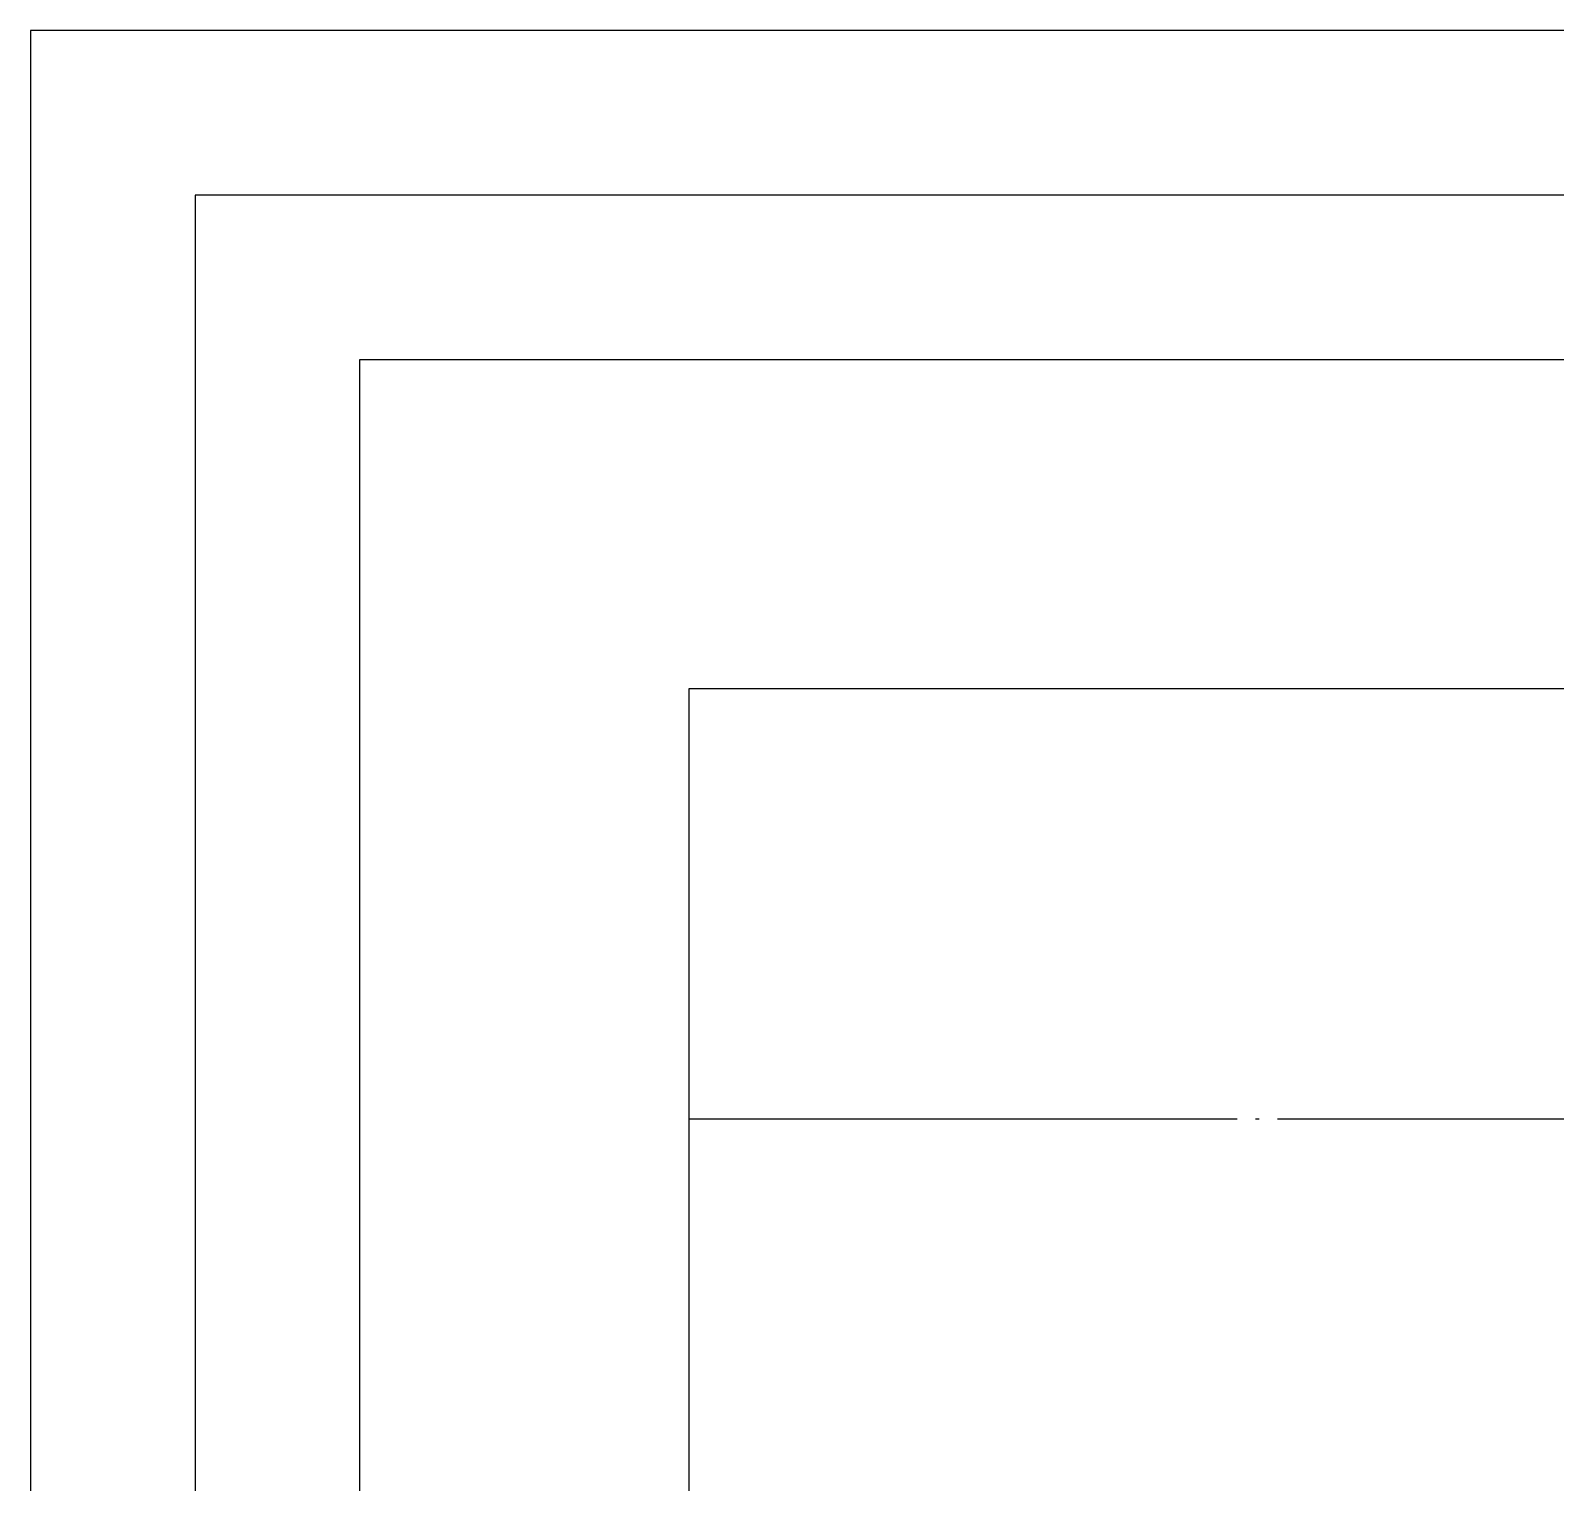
# Model space of a CAD drawing. Header units: millimetres. Extents: x 0 to 672800, y 0 to 118800.
# Drawn here: x 571001 to 587683, y 36767 to 52644 of the extents above; entities that cross this region are included whole.
import ezdxf

# ---------------------------------------------------------------- set-up
doc = ezdxf.new("R2010")
doc.units = ezdxf.units.MM
doc.header["$LTSCALE"] = 200
doc.linetypes.add('CEN-GAUN', pattern=[32.2, 30, -1, 0.2, -1])
doc.layers.get('DEFPOINTS').update_dxf_attribs({"color": 137})
doc.layers.add('CEN', color=1, linetype='CEN-GAUN')

msp = doc.modelspace()

# ---------------------------------------------------------------- linework, layer by layer
at = {"layer": 'CEN'}
msp.add_line((578201.5, 40743.6), (605801.1, 40743.6), dxfattribs=at)
at = {"layer": 'DEFPOINTS'}
for points in [[(609401.1, 13243.6), (609401.1, 52643.6), (571001.5, 52643.6), (571001.5, 13243.6)], [(607601.1, 15043.6), (607601.1, 50843.6), (572801.5, 50843.6), (572801.5, 15043.6)], [(605801.1, 16843.6), (605801.1, 49043.6), (574601.5, 49043.6), (574601.5, 16843.6)], [(602201.1, 20890.3), (602201.1, 45443.6), (578201.5, 45443.6), (578201.5, 20890.3)]]:
    msp.add_lwpolyline(points, close=True, dxfattribs=at)

doc.saveas('drawing.dxf')
